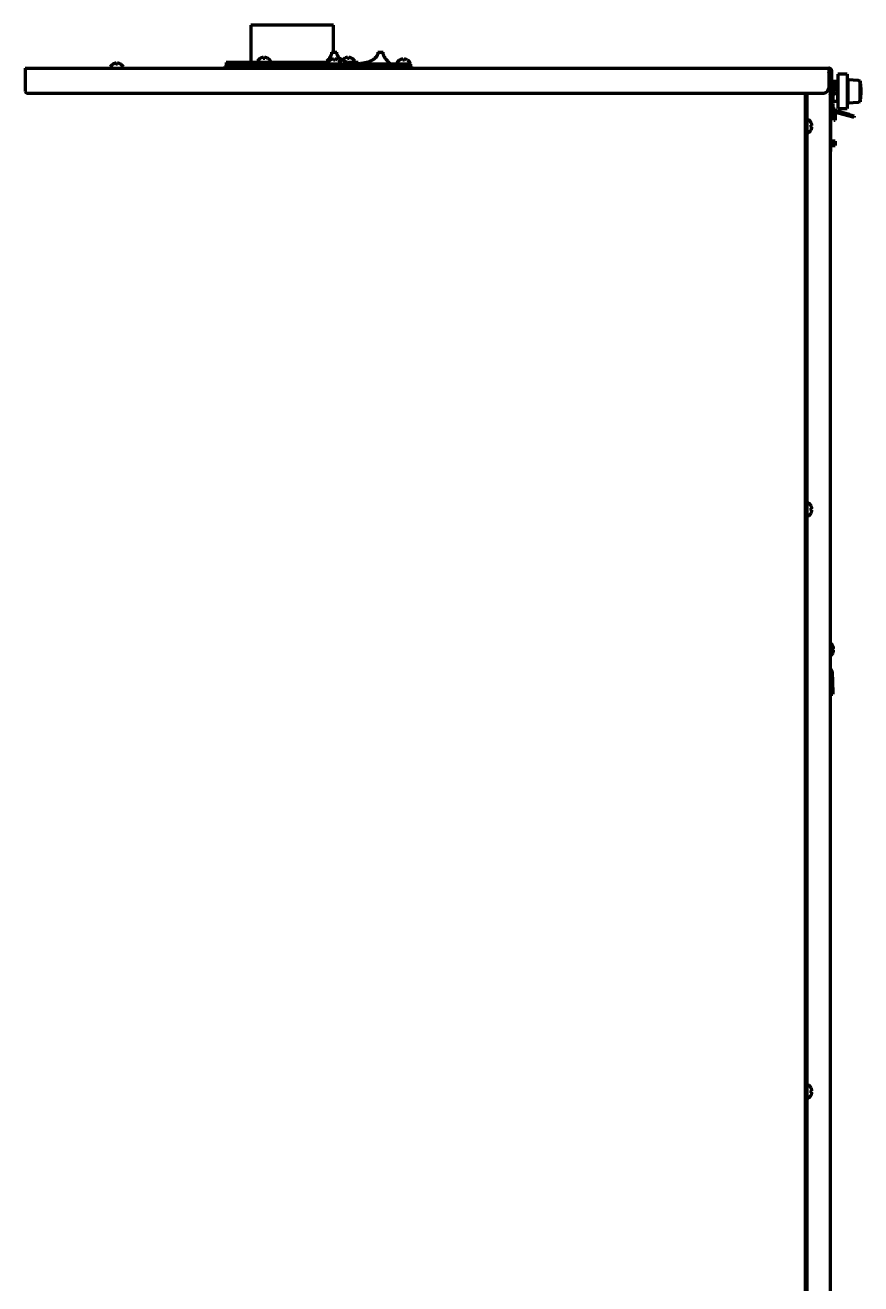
# Model space of a CAD drawing. Header units: inches. Extents: x -2983 to 7024, y 422 to 5529.
# Drawn here: x 1492 to 1998, y 3204 to 3966 of the extents above; entities that cross this region are included whole.
import ezdxf

# ---------------------------------------------------------------- set-up
doc = ezdxf.new("R2010")
doc.units = ezdxf.units.IN

msp = doc.modelspace()

# ---------------------------------------------------------------- linework, layer by layer
at = {"linetype": 'Continuous', "lineweight": 70}
for p, q in [((1653.9, 3966.49), (1628.9, 3966.49)), ((1628.9, 3966.49), (1628.9, 3943.89)), ((1678.9, 3966.49), (1653.9, 3966.49)), ((1678.9, 3950.09), (1678.9, 3966.49)), ((1545.4, 3942.84), (1545.4, 3942.87)), ((1550, 3942.87), (1550, 3942.84)), ((1674.25, 3943.89), (1613.9, 3943.89)), ((1613.9, 3943.89), (1613.9, 3942.39)), ((1632.9, 3944.49), (1632.9, 3944.29)), ((1634.6, 3946.34), (1634.6, 3946.37)), ((1639.2, 3946.37), (1639.2, 3946.34)), ((1640.9, 3944.29), (1640.9, 3944.49)), ((1725.9, 3942.89), (1660.9, 3942.89)), ((1660.9, 3942.89), (1660.9, 3941.39)), ((1673.4, 3943.24), (1673.4, 3942.89)), ((1675.4, 3943.49), (1675.4, 3943.29)), ((1677.1, 3945.34), (1677.1, 3945.37)), ((1677.79, 3950.09), (1680.9, 3950.09)), ((1681.7, 3945.37), (1681.7, 3945.34)), ((1683.4, 3943.29), (1683.4, 3943.49)), ((1685.6, 3946.34), (1685.6, 3946.37)), ((1693.9, 3943.89), (1688.37, 3943.89)), ((1690.2, 3946.37), (1690.2, 3946.34)), ((1691.9, 3944.29), (1691.9, 3944.49)), ((1693.9, 3943.13), (1693.9, 3943.89)), ((1705.9, 3950.09), (1709.01, 3950.09)), ((1713.4, 3942.89), (1713.4, 3943.24)), ((1717.4, 3943.49), (1717.4, 3943.29)), ((1719.1, 3945.34), (1719.1, 3945.37)), ((1723.7, 3945.37), (1723.7, 3945.34)), ((1725.4, 3943.29), (1725.4, 3943.49)), ((1725.9, 3941.39), (1725.9, 3942.89)), ((1492.17, 3939.29), (1492.21, 3939.29)), ((1492.2, 3940.39), (1979, 3940.39)), ((1492.2, 3940.39), (1492.2, 3938.29)), ((1492.2, 3938.29), (1492.2, 3926.39)), ((1543.7, 3940.99), (1543.7, 3940.79)), ((1551.7, 3940.79), (1551.7, 3940.99)), ((1612.9, 3941.39), (1660.9, 3941.39)), ((1612.9, 3941.39), (1612.9, 3940.39)), ((1660.9, 3942.39), (1613.9, 3942.39)), ((1628.9, 3942.39), (1628.9, 3941.39)), ((1635.3, 3941.58), (1634.97, 3941.39)), ((1635.15, 3942.39), (1635.3, 3942.3)), ((1635.3, 3942.3), (1635.3, 3941.58)), ((1635.3, 3942.3), (1638.5, 3942.3)), ((1638.5, 3941.58), (1635.3, 3941.58)), ((1638.5, 3942.3), (1638.65, 3942.39)), ((1638.5, 3941.58), (1638.5, 3942.3)), ((1638.83, 3941.39), (1638.5, 3941.58)), ((1721.98, 3941.39), (1660.4, 3941.39)), ((1660.4, 3941.39), (1660.4, 3940.39)), ((1726.4, 3941.39), (1721.98, 3941.39)), ((1726.4, 3940.39), (1726.4, 3941.39)), ((1979, 3940.39), (1979, 3938.29)), ((1979, 3938.29), (1979, 3928.39)), ((1979.8, 3936.69), (1979.8, 2612.49)), ((1980, 3918.39), (1980, 3938.39)), ((1981, 3938.39), (1980, 3938.39)), ((1981, 3918.39), (1981, 3938.39)), ((1984.5, 3936.72), (1984.5, 3916.06)), ((1990.1, 3936.72), (1984.5, 3936.72)), ((1990.1, 3936.72), (1990.1, 3926.39)), ((1990.69, 3933.4), (1990.1, 3936.72)), ((1981.5, 3932.39), (1981.4, 3932.29)), ((1981.6, 3932.29), (1981.4, 3932.29)), ((1981.45, 3930.59), (1981.48, 3930.59)), ((1984.3, 3932.39), (1981.5, 3932.39)), ((1981.5, 3932.39), (1981.5, 3932.29)), ((1983.45, 3930.59), (1983.48, 3930.59)), ((1984.3, 3932.39), (1984.3, 3920.39)), ((1984.5, 3932.19), (1984.3, 3932.39)), ((1990.69, 3933.4), (1990.69, 3926.39)), ((1996.97, 3932.96), (1990.69, 3933.4)), ((1996.97, 3932.96), (1996.97, 3932.89)), ((1996.97, 3932.89), (1997.98, 3932.81)), ((1997.48, 3932.85), (1996.97, 3932.89)), ((1997.98, 3919.97), (1997.98, 3932.81)), ((1493.2, 3925.39), (1976, 3925.39)), ((1965, 2273.89), (1965, 3925.39)), ((1965.8, 3925.39), (1965.8, 2614.49)), ((1980, 3924.47), (1980, 3889.89)), ((1980, 3921.89), (1980, 3921.89)), ((1981, 3920.89), (1981.5, 3920.39)), ((1981.4, 3924.29), (1981.6, 3924.29)), ((1981.48, 3925.99), (1981.45, 3925.99)), ((1981.5, 3924.29), (1981.5, 3920.39)), ((1981.5, 3920.39), (1984.3, 3920.39)), ((1983.48, 3925.99), (1983.45, 3925.99)), ((1984.3, 3920.39), (1984.5, 3920.59)), ((1990.1, 3926.39), (1990.1, 3916.06)), ((1990.69, 3926.39), (1990.69, 3919.38)), ((1990.69, 3919.38), (1996.97, 3919.82)), ((1997.98, 3919.97), (1996.97, 3919.9)), ((1996.97, 3919.9), (1996.97, 3919.82)), ((1980, 3918.99), (1980, 3918.99)), ((1980, 3915.39), (1980, 3918.39)), ((1980, 3916.29), (1980, 3916.29)), ((1980, 3915.89), (1980, 3915.89)), ((1981, 3915.39), (1980, 3915.39)), ((1981.5, 3918.99), (1981, 3918.99)), ((1981, 3918.39), (1981, 3915.39)), ((1981, 3916.29), (1981.5, 3916.29)), ((1981.2, 3915.89), (1981, 3915.89)), ((1981.2, 3915.89), (1981.2, 3915.29)), ((1981.2, 3914.06), (1981.2, 3908.89)), ((1991.33, 3911.32), (1981.48, 3913.96)), ((1981.5, 3918.99), (1981.5, 3916.29)), ((1991.59, 3912.29), (1981.74, 3914.93)), ((1982.2, 3914.89), (1981.87, 3914.89)), ((1982.2, 3915.86), (1982.2, 3914.8)), ((1982.2, 3915.86), (1983, 3915.86)), ((1982.2, 3913.77), (1982.2, 3910.66)), ((1983, 3915.86), (1983, 3914.59)), ((1983, 3913.55), (1983, 3910.66)), ((1984.5, 3916.06), (1990.1, 3916.06)), ((1990.1, 3916.06), (1990.69, 3919.38)), ((1991.59, 3912.29), (1994.49, 3911.51)), ((1966.4, 3909.29), (1966.2, 3909.29)), ((1968.25, 3907.59), (1968.28, 3907.59)), ((1980, 3908.89), (1981.2, 3908.89)), ((1981.2, 3909.89), (1982.2, 3909.89)), ((1982.2, 3910.66), (1983, 3910.66)), ((1982.2, 3910.66), (1982.2, 3908.93)), ((1982.2, 3908.93), (1983, 3908.93)), ((1983, 3910.66), (1983, 3908.93)), ((1994.23, 3910.54), (1991.33, 3911.32)), ((1994.49, 3911.51), (1994.23, 3910.54)), ((1966.2, 3901.29), (1966.4, 3901.29)), ((1968.28, 3902.99), (1968.25, 3902.99)), ((1980, 3889.89), (1979.8, 3889.89)), ((1981.5, 3896.24), (1980, 3896.24)), ((1980, 3893.54), (1981.5, 3893.54)), ((1981.5, 3896.24), (1981.5, 3893.54)), ((1983, 3896.24), (1981.5, 3896.24)), ((1981.5, 3893.54), (1983, 3893.54)), ((1983, 3896.24), (1983, 3893.54)), ((1966.4, 3677.09), (1966.2, 3677.09)), ((1966.2, 3669.09), (1966.4, 3669.09)), ((1968.25, 3675.39), (1968.28, 3675.39)), ((1968.28, 3670.79), (1968.25, 3670.79)), ((1981.45, 3590.59), (1981.48, 3590.59)), ((1981.48, 3585.99), (1981.45, 3585.99)), ((1980.14, 3574.56), (1980.57, 3562.19)), ((1981.14, 3574.6), (1981.57, 3562.22)), ((1980.6, 3561.19), (1980.57, 3562.19)), ((1981.57, 3562.22), (1981.6, 3561.22)), ((1980.6, 3561.19), (1981.6, 3561.22)), ((1966.4, 3324.39), (1966.2, 3324.39)), ((1968.25, 3322.69), (1968.28, 3322.69)), ((1968.28, 3318.09), (1968.25, 3318.09)), ((1966.2, 3316.39), (1966.4, 3316.39))]:
    msp.add_line(p, q, dxfattribs=at)
for centre, radius, start, end in [((1547.9, 3938.77), 4.8, 121.58373, 149.69882), ((1547.7, 3939.09), 3.78, 90.00345, 97.60407), ((1547.7, 3939.09), 3.78, 82.39595, 89.99653), ((1547.5, 3938.77), 4.8, 30.30118, 58.41865), ((1633.3, 3944.49), 0.4, 149.69882, 180), ((1633.3, 3944.29), 0.4, 180, 270), ((1637.1, 3942.27), 4.8, 121.58373, 149.69882), ((1636.9, 3942.59), 3.78, 90.00345, 97.60407), ((1636.9, 3942.59), 3.78, 82.39595, 89.99653), ((1636.7, 3942.27), 4.8, 30.30118, 58.41865), ((1640.5, 3944.29), 0.4, 270, 0), ((1640.5, 3944.49), 0.4, 0, 30.30118), ((1675.8, 3943.49), 0.4, 149.69882, 180), ((1675.8, 3943.29), 0.4, 180, 270), ((1679.6, 3941.27), 4.8, 121.58373, 149.69882), ((1679.4, 3941.59), 3.78, 90.00345, 97.60407), ((1679.4, 3941.59), 3.78, 82.39595, 89.99653), ((1679.2, 3941.27), 4.8, 30.30118, 58.41865), ((1683, 3943.29), 0.4, 270, 0), ((1683, 3943.49), 0.4, 0, 30.30118), ((1688.1, 3942.27), 4.8, 121.58373, 141.3315), ((1687.9, 3942.59), 3.78, 90.00345, 97.60407), ((1687.9, 3942.59), 3.78, 82.39595, 89.99653), ((1687.7, 3942.27), 4.8, 30.30118, 58.41865), ((1691.5, 3944.29), 0.4, 270, 0), ((1691.5, 3944.49), 0.4, 0, 30.30118), ((1717.8, 3943.49), 0.4, 149.69882, 180), ((1717.8, 3943.29), 0.4, 180, 270), ((1721.6, 3941.27), 4.8, 121.58373, 149.69882), ((1721.4, 3941.59), 3.78, 90.00345, 97.60407), ((1721.4, 3941.59), 3.78, 82.39595, 89.99653), ((1721.2, 3941.27), 4.8, 30.30118, 58.41865), ((1725, 3943.29), 0.4, 270, 0), ((1725, 3943.49), 0.4, 0, 30.30118), ((1544.1, 3940.99), 0.4, 149.69882, 180), ((1544.1, 3940.79), 0.4, 180, 270), ((1551.3, 3940.79), 0.4, 270, 0), ((1551.3, 3940.99), 0.4, 0, 30.30118), ((1977.6, 3931.99), 2.4, 0, 23.5575), ((1977.38, 3928.09), 4.8, 56.91762, 59.69882), ((1981.4, 3931.89), 0.4, 90, 180), ((1977.38, 3928.09), 4.8, 31.58373, 41.04665), ((1977.7, 3928.29), 3.78, 0.00345, 7.60407), ((1977.7, 3928.29), 3.78, 352.39595, 359.99653), ((1981.6, 3931.89), 0.4, 59.69882, 90), ((1979.38, 3928.09), 4.8, 31.58373, 59.69882), ((1979.7, 3928.29), 3.78, 0.00345, 7.60407), ((1979.7, 3928.29), 3.78, 352.39595, 359.99653), ((1977.38, 3928.49), 4.8, 300.30118, 303.08262), ((1977.38, 3928.49), 4.8, 318.95317, 328.41865), ((1981.4, 3924.69), 0.4, 180, 270), ((1981.6, 3924.69), 0.4, 270, 300.30118), ((1979.38, 3928.49), 4.8, 300.30118, 328.41865), ((1982, 3915.89), 2, 194.45742, 255), ((1982, 3915.89), 1, 180, 255), ((1966.2, 3908.89), 0.4, 90, 180), ((1966.4, 3908.89), 0.4, 59.69882, 90), ((1964.18, 3905.09), 4.8, 31.58373, 59.69882), ((1964.5, 3905.29), 3.78, 0.00345, 7.60407), ((1964.5, 3905.29), 3.78, 352.39595, 359.99653), ((1966.2, 3901.69), 0.4, 180, 270), ((1966.4, 3901.69), 0.4, 270, 300.30118), ((1964.18, 3905.49), 4.8, 300.30118, 328.41865), ((1966.2, 3676.69), 0.4, 90, 180), ((1966.4, 3676.69), 0.4, 59.69882, 90), ((1964.18, 3672.89), 4.8, 31.58373, 59.69882), ((1966.2, 3669.49), 0.4, 180, 270), ((1966.4, 3669.49), 0.4, 270, 300.30118), ((1964.18, 3673.29), 4.8, 300.30118, 328.41865), ((1964.5, 3673.09), 3.78, 0.00345, 7.60407), ((1964.5, 3673.09), 3.78, 352.39595, 359.99653), ((1977.38, 3588.09), 4.8, 31.58373, 59.69882), ((1977.38, 3588.49), 4.8, 300.30118, 328.41865), ((1977.7, 3588.29), 3.78, 0.00345, 7.60407), ((1977.7, 3588.29), 3.78, 352.39595, 359.99653), ((1979.14, 3574.53), 2, 2, 70.64731), ((1979.14, 3574.53), 1, 2, 48.49044), ((1966.2, 3323.99), 0.4, 90, 180), ((1966.4, 3323.99), 0.4, 59.69882, 90), ((1964.18, 3320.19), 4.8, 31.58373, 59.69882), ((1964.18, 3320.59), 4.8, 300.30118, 328.41865), ((1964.5, 3320.39), 3.78, 0.00345, 7.60407), ((1964.5, 3320.39), 3.78, 352.39595, 359.99653), ((1966.2, 3316.79), 0.4, 180, 270), ((1966.4, 3316.79), 0.4, 270, 300.30118)]:
    msp.add_arc(centre, radius, start, end, dxfattribs=at)
for centre, major_axis, start_param, end_param in [((1976, 3928.39), (3, 0), 4.712389, 6.283185), ((1493.2, 3926.39), (1, 0), 3.141593, 4.712389)]:
    msp.add_ellipse(centre, major_axis=major_axis, ratio=0.99863, start_param=start_param, end_param=end_param, dxfattribs=at)
for points in [[(1546.7, 3943.39), (1546.65, 3943.37), (1546.54, 3943.34), (1546.38, 3943.29), (1546.22, 3943.24), (1546.06, 3943.18), (1545.91, 3943.11), (1545.75, 3943.04), (1545.59, 3942.95), (1545.46, 3942.88), (1545.4, 3942.84)], [(1547.2, 3943.39), (1547.18, 3943.39), (1547.13, 3943.4), (1547.06, 3943.4), (1546.99, 3943.4), (1546.92, 3943.4), (1546.84, 3943.4), (1546.77, 3943.4), (1546.72, 3943.39), (1546.7, 3943.39)], [(1548.7, 3943.39), (1548.67, 3943.39), (1548.62, 3943.4), (1548.55, 3943.4), (1548.48, 3943.4), (1548.41, 3943.4), (1548.34, 3943.4), (1548.27, 3943.4), (1548.22, 3943.39), (1548.2, 3943.39)], [(1548.2, 3943.39), (1548.2, 3943.37), (1548.2, 3943.34), (1548.2, 3943.29), (1548.2, 3943.24), (1548.2, 3943.18), (1548.2, 3943.11), (1548.2, 3943.04), (1548.2, 3942.95), (1548.2, 3942.88), (1548.2, 3942.84)], [(1635.9, 3946.89), (1635.85, 3946.87), (1635.74, 3946.84), (1635.58, 3946.79), (1635.42, 3946.74), (1635.26, 3946.68), (1635.11, 3946.61), (1634.95, 3946.54), (1634.79, 3946.45), (1634.66, 3946.38), (1634.6, 3946.34)], [(1636.4, 3946.89), (1636.38, 3946.89), (1636.33, 3946.9), (1636.26, 3946.9), (1636.19, 3946.9), (1636.12, 3946.9), (1636.04, 3946.9), (1635.97, 3946.9), (1635.92, 3946.89), (1635.9, 3946.89)], [(1637.9, 3946.89), (1637.87, 3946.89), (1637.82, 3946.9), (1637.75, 3946.9), (1637.68, 3946.9), (1637.61, 3946.9), (1637.54, 3946.9), (1637.47, 3946.9), (1637.42, 3946.89), (1637.4, 3946.89)], [(1637.4, 3946.89), (1637.4, 3946.87), (1637.4, 3946.84), (1637.4, 3946.79), (1637.4, 3946.74), (1637.4, 3946.68), (1637.4, 3946.61), (1637.4, 3946.54), (1637.4, 3946.45), (1637.4, 3946.38), (1637.4, 3946.34)], [(1678.4, 3945.89), (1678.35, 3945.87), (1678.24, 3945.84), (1678.08, 3945.79), (1677.92, 3945.74), (1677.76, 3945.68), (1677.61, 3945.61), (1677.45, 3945.54), (1677.29, 3945.45), (1677.16, 3945.38), (1677.1, 3945.34)], [(1678.9, 3945.89), (1678.88, 3945.89), (1678.83, 3945.9), (1678.76, 3945.9), (1678.69, 3945.9), (1678.62, 3945.9), (1678.54, 3945.9), (1678.47, 3945.9), (1678.42, 3945.89), (1678.4, 3945.89)], [(1680.4, 3945.89), (1680.37, 3945.89), (1680.32, 3945.9), (1680.25, 3945.9), (1680.18, 3945.9), (1680.11, 3945.9), (1680.04, 3945.9), (1679.97, 3945.9), (1679.92, 3945.89), (1679.9, 3945.89)], [(1679.9, 3945.89), (1679.9, 3945.87), (1679.9, 3945.84), (1679.9, 3945.79), (1679.9, 3945.74), (1679.9, 3945.68), (1679.9, 3945.61), (1679.9, 3945.54), (1679.9, 3945.45), (1679.9, 3945.38), (1679.9, 3945.34)], [(1686.9, 3946.89), (1686.85, 3946.87), (1686.74, 3946.84), (1686.58, 3946.79), (1686.42, 3946.74), (1686.26, 3946.68), (1686.11, 3946.61), (1685.95, 3946.54), (1685.79, 3946.45), (1685.66, 3946.38), (1685.6, 3946.34)], [(1687.4, 3946.89), (1687.38, 3946.89), (1687.33, 3946.9), (1687.26, 3946.9), (1687.19, 3946.9), (1687.12, 3946.9), (1687.04, 3946.9), (1686.97, 3946.9), (1686.92, 3946.89), (1686.9, 3946.89)], [(1688.9, 3946.89), (1688.87, 3946.89), (1688.82, 3946.9), (1688.75, 3946.9), (1688.68, 3946.9), (1688.61, 3946.9), (1688.54, 3946.9), (1688.47, 3946.9), (1688.42, 3946.89), (1688.4, 3946.89)], [(1688.4, 3946.89), (1688.4, 3946.87), (1688.4, 3946.84), (1688.4, 3946.79), (1688.4, 3946.74), (1688.4, 3946.68), (1688.4, 3946.61), (1688.4, 3946.54), (1688.4, 3946.45), (1688.4, 3946.38), (1688.4, 3946.34)], [(1720.4, 3945.89), (1720.35, 3945.87), (1720.24, 3945.84), (1720.08, 3945.79), (1719.92, 3945.74), (1719.76, 3945.68), (1719.61, 3945.61), (1719.45, 3945.54), (1719.29, 3945.45), (1719.16, 3945.38), (1719.1, 3945.34)], [(1720.9, 3945.89), (1720.88, 3945.89), (1720.83, 3945.9), (1720.76, 3945.9), (1720.69, 3945.9), (1720.62, 3945.9), (1720.54, 3945.9), (1720.47, 3945.9), (1720.42, 3945.89), (1720.4, 3945.89)], [(1722.4, 3945.89), (1722.37, 3945.89), (1722.32, 3945.9), (1722.25, 3945.9), (1722.18, 3945.9), (1722.11, 3945.9), (1722.04, 3945.9), (1721.97, 3945.9), (1721.92, 3945.89), (1721.9, 3945.89)], [(1721.9, 3945.89), (1721.9, 3945.87), (1721.9, 3945.84), (1721.9, 3945.79), (1721.9, 3945.74), (1721.9, 3945.68), (1721.9, 3945.61), (1721.9, 3945.54), (1721.9, 3945.45), (1721.9, 3945.38), (1721.9, 3945.34)], [(1981, 3938.39), (1981, 3938.46), (1980.99, 3938.6), (1980.96, 3938.81), (1980.91, 3939.01), (1980.83, 3939.21), (1980.74, 3939.39), (1980.62, 3939.57), (1980.49, 3939.73), (1980.34, 3939.88), (1980.18, 3940.01), (1980, 3940.13), (1979.82, 3940.22), (1979.62, 3940.3), (1979.42, 3940.35), (1979.21, 3940.38), (1979.07, 3940.39), (1979, 3940.39)], [(1980, 3938.39), (1980, 3938.43), (1980, 3938.5), (1979.98, 3938.6), (1979.95, 3938.7), (1979.92, 3938.8), (1979.87, 3938.89), (1979.81, 3938.98), (1979.75, 3939.06), (1979.67, 3939.14), (1979.59, 3939.2), (1979.5, 3939.26), (1979.41, 3939.31), (1979.31, 3939.34), (1979.21, 3939.37), (1979.11, 3939.39), (1979.04, 3939.39), (1979, 3939.39)], [(1982, 3929.29), (1981.98, 3929.35), (1981.95, 3929.46), (1981.9, 3929.62), (1981.85, 3929.78), (1981.78, 3929.93), (1981.72, 3930.08), (1981.64, 3930.24), (1981.56, 3930.41), (1981.48, 3930.53), (1981.45, 3930.59)], [(1982, 3927.79), (1981.98, 3927.79), (1981.95, 3927.79), (1981.9, 3927.79), (1981.85, 3927.79), (1981.78, 3927.79), (1981.72, 3927.79), (1981.64, 3927.79), (1981.56, 3927.79), (1981.48, 3927.79), (1981.45, 3927.79)], [(1982, 3928.79), (1982, 3928.82), (1982, 3928.86), (1982.01, 3928.94), (1982.01, 3929.01), (1982.01, 3929.08), (1982.01, 3929.15), (1982, 3929.22), (1982, 3929.27), (1982, 3929.29)], [(1982, 3927.29), (1982, 3927.32), (1982.01, 3927.37), (1982.01, 3927.44), (1982.01, 3927.52), (1982.01, 3927.59), (1982.01, 3927.66), (1982, 3927.72), (1982, 3927.77), (1982, 3927.79)], [(1984, 3929.29), (1983.98, 3929.35), (1983.95, 3929.45), (1983.9, 3929.62), (1983.85, 3929.77), (1983.78, 3929.93), (1983.72, 3930.08), (1983.64, 3930.24), (1983.56, 3930.4), (1983.48, 3930.53), (1983.45, 3930.59)], [(1984, 3927.79), (1983.98, 3927.79), (1983.95, 3927.79), (1983.9, 3927.79), (1983.85, 3927.79), (1983.78, 3927.79), (1983.72, 3927.79), (1983.64, 3927.79), (1983.56, 3927.79), (1983.48, 3927.79), (1983.45, 3927.79)], [(1984, 3928.79), (1984, 3928.82), (1984, 3928.86), (1984.01, 3928.93), (1984.01, 3929.01), (1984.01, 3929.08), (1984.01, 3929.15), (1984, 3929.22), (1984, 3929.27), (1984, 3929.29)], [(1984, 3927.29), (1984, 3927.32), (1984.01, 3927.37), (1984.01, 3927.44), (1984.01, 3927.51), (1984.01, 3927.58), (1984.01, 3927.65), (1984, 3927.72), (1984, 3927.77), (1984, 3927.79)], [(1997.98, 3932.81), (1998.02, 3932.55), (1998.08, 3932.04), (1998.16, 3931.33), (1998.23, 3930.68), (1998.28, 3930.08), (1998.33, 3929.52), (1998.37, 3929.02), (1998.39, 3928.55), (1998.42, 3928.14), (1998.43, 3927.76), (1998.45, 3927.43), (1998.46, 3927.14), (1998.46, 3926.88), (1998.47, 3926.64), (1998.47, 3926.39), (1998.47, 3926.14), (1998.46, 3925.9), (1998.46, 3925.65), (1998.45, 3925.35), (1998.43, 3925.02), (1998.42, 3924.65), (1998.39, 3924.23), (1998.37, 3923.77), (1998.33, 3923.26), (1998.28, 3922.71), (1998.23, 3922.11), (1998.16, 3921.46), (1998.08, 3920.75), (1998.02, 3920.24), (1997.98, 3919.97)], [(1968.8, 3906.29), (1968.78, 3906.35), (1968.75, 3906.45), (1968.7, 3906.62), (1968.65, 3906.77), (1968.58, 3906.93), (1968.52, 3907.08), (1968.44, 3907.24), (1968.36, 3907.4), (1968.28, 3907.53), (1968.25, 3907.59)], [(1968.8, 3904.79), (1968.78, 3904.79), (1968.75, 3904.79), (1968.7, 3904.79), (1968.65, 3904.79), (1968.58, 3904.79), (1968.52, 3904.79), (1968.44, 3904.79), (1968.36, 3904.79), (1968.28, 3904.79), (1968.25, 3904.79)], [(1968.8, 3905.79), (1968.8, 3905.82), (1968.8, 3905.86), (1968.81, 3905.93), (1968.81, 3906.01), (1968.81, 3906.08), (1968.81, 3906.15), (1968.8, 3906.22), (1968.8, 3906.27), (1968.8, 3906.29)], [(1968.8, 3904.29), (1968.8, 3904.32), (1968.81, 3904.37), (1968.81, 3904.44), (1968.81, 3904.51), (1968.81, 3904.58), (1968.81, 3904.65), (1968.8, 3904.72), (1968.8, 3904.77), (1968.8, 3904.79)], [(1968.8, 3674.09), (1968.78, 3674.15), (1968.75, 3674.25), (1968.7, 3674.42), (1968.65, 3674.57), (1968.58, 3674.73), (1968.52, 3674.88), (1968.44, 3675.04), (1968.36, 3675.2), (1968.28, 3675.33), (1968.25, 3675.39)], [(1968.8, 3672.59), (1968.78, 3672.59), (1968.75, 3672.59), (1968.7, 3672.59), (1968.65, 3672.59), (1968.58, 3672.59), (1968.52, 3672.59), (1968.44, 3672.59), (1968.36, 3672.59), (1968.28, 3672.59), (1968.25, 3672.59)], [(1968.8, 3673.59), (1968.8, 3673.62), (1968.8, 3673.66), (1968.81, 3673.73), (1968.81, 3673.81), (1968.81, 3673.88), (1968.81, 3673.95), (1968.8, 3674.02), (1968.8, 3674.07), (1968.8, 3674.09)], [(1968.8, 3672.09), (1968.8, 3672.12), (1968.81, 3672.17), (1968.81, 3672.24), (1968.81, 3672.31), (1968.81, 3672.38), (1968.81, 3672.45), (1968.8, 3672.52), (1968.8, 3672.57), (1968.8, 3672.59)], [(1982, 3589.29), (1981.98, 3589.35), (1981.95, 3589.46), (1981.9, 3589.62), (1981.85, 3589.78), (1981.78, 3589.93), (1981.72, 3590.08), (1981.64, 3590.24), (1981.56, 3590.41), (1981.48, 3590.53), (1981.45, 3590.59)], [(1982, 3587.79), (1981.98, 3587.79), (1981.95, 3587.79), (1981.9, 3587.79), (1981.85, 3587.79), (1981.78, 3587.79), (1981.72, 3587.79), (1981.64, 3587.79), (1981.56, 3587.79), (1981.48, 3587.79), (1981.45, 3587.79)], [(1982, 3588.79), (1982, 3588.82), (1982, 3588.86), (1982.01, 3588.94), (1982.01, 3589.01), (1982.01, 3589.08), (1982.01, 3589.15), (1982, 3589.22), (1982, 3589.27), (1982, 3589.29)], [(1982, 3587.29), (1982, 3587.32), (1982.01, 3587.37), (1982.01, 3587.44), (1982.01, 3587.52), (1982.01, 3587.59), (1982.01, 3587.66), (1982, 3587.72), (1982, 3587.77), (1982, 3587.79)], [(1968.8, 3321.39), (1968.78, 3321.45), (1968.75, 3321.55), (1968.7, 3321.72), (1968.65, 3321.87), (1968.58, 3322.03), (1968.52, 3322.18), (1968.44, 3322.34), (1968.36, 3322.5), (1968.28, 3322.63), (1968.25, 3322.69)], [(1968.8, 3319.89), (1968.78, 3319.89), (1968.75, 3319.89), (1968.7, 3319.89), (1968.65, 3319.89), (1968.58, 3319.89), (1968.52, 3319.89), (1968.44, 3319.89), (1968.36, 3319.89), (1968.28, 3319.89), (1968.25, 3319.89)], [(1968.8, 3320.89), (1968.8, 3320.92), (1968.8, 3320.96), (1968.81, 3321.03), (1968.81, 3321.11), (1968.81, 3321.18), (1968.81, 3321.25), (1968.8, 3321.32), (1968.8, 3321.37), (1968.8, 3321.39)], [(1968.8, 3319.39), (1968.8, 3319.42), (1968.81, 3319.47), (1968.81, 3319.54), (1968.81, 3319.61), (1968.81, 3319.68), (1968.81, 3319.75), (1968.8, 3319.82), (1968.8, 3319.87), (1968.8, 3319.89)]]:
    msp.add_open_spline(points, degree=3, dxfattribs=at)
for points, knots in [([(1547.2, 3942.84), (1547.2, 3942.96), (1547.2, 3943.07), (1547.2, 3943.21), (1547.2, 3943.25), (1547.2, 3943.32), (1547.2, 3943.36), (1547.2, 3943.39)], [0, 0, 0, 0, 0.5, 0.5, 0.75, 0.75, 1, 1, 1, 1]), ([(1550, 3942.84), (1549.8, 3942.96), (1549.59, 3943.07), (1549.26, 3943.21), (1549.15, 3943.25), (1548.93, 3943.32), (1548.82, 3943.36), (1548.7, 3943.39)], [0, 0, 0, 0, 0.5, 0.5, 0.75, 0.75, 1, 1, 1, 1]), ([(1636.4, 3946.34), (1636.4, 3946.46), (1636.4, 3946.57), (1636.4, 3946.71), (1636.4, 3946.75), (1636.4, 3946.82), (1636.4, 3946.86), (1636.4, 3946.89)], [0, 0, 0, 0, 0.5, 0.5, 0.75, 0.75, 1, 1, 1, 1]), ([(1639.2, 3946.34), (1639, 3946.46), (1638.79, 3946.57), (1638.46, 3946.71), (1638.35, 3946.75), (1638.13, 3946.82), (1638.02, 3946.86), (1637.9, 3946.89)], [0, 0, 0, 0, 0.5, 0.5, 0.75, 0.75, 1, 1, 1, 1]), ([(1677.79, 3950.09), (1677.79, 3949.92), (1677.78, 3949.75), (1677.74, 3949.41), (1677.71, 3949.24), (1677.67, 3949.04), (1677.66, 3949), (1677.64, 3948.92), (1677.61, 3948.8), (1677.58, 3948.68), (1677.51, 3948.45), (1677.46, 3948.3), (1677.35, 3948.02), (1677.29, 3947.88), (1677.16, 3947.61), (1677.1, 3947.48), (1676.96, 3947.23), (1676.89, 3947.11), (1676.76, 3946.87), (1676.68, 3946.76), (1676.54, 3946.54), (1676.47, 3946.43), (1676.36, 3946.28), (1676.31, 3946.2), (1676.25, 3946.13), (1676.22, 3946.08), (1676.2, 3946.06), (1676.04, 3945.84), (1675.9, 3945.66), (1675.62, 3945.32), (1675.48, 3945.17), (1675.22, 3944.87), (1675.09, 3944.74), (1674.91, 3944.54), (1674.85, 3944.48), (1674.76, 3944.39), (1674.73, 3944.36), (1674.67, 3944.31), (1674.65, 3944.28), (1674.51, 3944.14), (1674.4, 3944.04), (1674.21, 3943.85), (1674.12, 3943.76), (1673.95, 3943.61), (1673.88, 3943.54), (1673.74, 3943.41), (1673.68, 3943.36), (1673.62, 3943.3), (1673.61, 3943.28), (1673.58, 3943.26), (1673.55, 3943.23), (1673.52, 3943.2), (1673.47, 3943.16), (1673.42, 3943.11), (1673.4, 3943.09), (1673.4, 3943.09), (1673.4, 3943.09)], [0, 0, 0, 0, 0.031247, 0.031247, 0.062494, 0.062494, 0.070306, 0.070306, 0.078118, 0.093741, 0.093741, 0.124988, 0.124988, 0.156235, 0.156235, 0.187482, 0.187482, 0.218729, 0.218729, 0.249977, 0.249977, 0.281224, 0.281224, 0.296847, 0.304659, 0.304659, 0.312471, 0.312471, 0.374965, 0.374965, 0.437459, 0.437459, 0.499953, 0.499953, 0.5312, 0.5312, 0.546824, 0.546824, 0.562447, 0.562447, 0.624941, 0.624941, 0.687436, 0.687436, 0.74993, 0.74993, 0.812424, 0.812424, 0.828047, 0.828047, 0.843671, 0.874918, 0.874918, 0.937412, 0.999906, 1, 1, 1, 1]), ([(1678.9, 3945.34), (1678.9, 3945.46), (1678.9, 3945.57), (1678.9, 3945.71), (1678.9, 3945.75), (1678.9, 3945.82), (1678.9, 3945.86), (1678.9, 3945.89)], [0, 0, 0, 0, 0.5, 0.5, 0.75, 0.75, 1, 1, 1, 1]), ([(1681.7, 3945.34), (1681.5, 3945.46), (1681.29, 3945.57), (1680.96, 3945.71), (1680.85, 3945.75), (1680.63, 3945.82), (1680.52, 3945.86), (1680.4, 3945.89)], [0, 0, 0, 0, 0.5, 0.5, 0.75, 0.75, 1, 1, 1, 1]), ([(1705.9, 3950.09), (1705.9, 3949.92), (1705.89, 3949.75), (1705.84, 3949.41), (1705.81, 3949.24), (1705.75, 3949.04), (1705.74, 3949), (1705.72, 3948.92), (1705.68, 3948.8), (1705.64, 3948.68), (1705.55, 3948.45), (1705.48, 3948.3), (1705.33, 3948.02), (1705.25, 3947.88), (1705.08, 3947.61), (1704.98, 3947.48), (1704.79, 3947.23), (1704.7, 3947.11), (1704.49, 3946.87), (1704.38, 3946.76), (1704.16, 3946.54), (1704.05, 3946.44), (1703.88, 3946.28), (1703.79, 3946.21), (1703.7, 3946.13), (1703.64, 3946.08), (1703.61, 3946.06), (1703.33, 3945.84), (1703.08, 3945.66), (1702.56, 3945.32), (1702.29, 3945.17), (1701.74, 3944.87), (1701.46, 3944.74), (1701.02, 3944.55), (1700.87, 3944.48), (1700.65, 3944.39), (1700.58, 3944.37), (1700.43, 3944.31), (1700.35, 3944.28), (1699.97, 3944.14), (1699.66, 3944.04), (1699.04, 3943.85), (1698.72, 3943.76), (1698.08, 3943.61), (1697.76, 3943.54), (1697.11, 3943.41), (1696.77, 3943.36), (1696.36, 3943.3), (1696.27, 3943.28), (1696.1, 3943.26), (1695.85, 3943.23), (1695.6, 3943.2), (1695.09, 3943.16), (1694.75, 3943.13), (1694.24, 3943.11), (1694.07, 3943.1), (1693.73, 3943.09), (1693.56, 3943.09), (1693.04, 3943.09), (1692.7, 3943.1), (1692.03, 3943.13), (1691.35, 3943.18), (1690.69, 3943.26), (1690.03, 3943.36), (1689.7, 3943.41), (1689.21, 3943.51), (1689.04, 3943.54), (1688.8, 3943.59), (1688.72, 3943.61), (1688.56, 3943.65), (1688.47, 3943.67), (1688.07, 3943.77), (1687.75, 3943.85), (1687.13, 3944.04), (1686.83, 3944.14), (1686.23, 3944.36), (1685.93, 3944.48), (1685.36, 3944.73), (1685.07, 3944.87), (1684.66, 3945.09), (1684.52, 3945.16), (1684.32, 3945.28), (1684.25, 3945.32), (1684.12, 3945.4), (1684.05, 3945.45), (1683.72, 3945.66), (1683.47, 3945.84), (1683.1, 3946.13), (1682.99, 3946.23), (1682.75, 3946.43), (1682.64, 3946.54), (1682.48, 3946.7), (1682.42, 3946.76), (1682.31, 3946.87), (1682.26, 3946.93), (1682.11, 3947.11), (1682.01, 3947.23), (1681.82, 3947.48), (1681.73, 3947.61), (1681.55, 3947.87), (1681.47, 3948.01), (1681.38, 3948.19), (1681.36, 3948.23), (1681.33, 3948.3), (1681.31, 3948.34), (1681.26, 3948.45), (1681.22, 3948.53), (1681.13, 3948.76), (1681.08, 3948.92), (1681.02, 3949.16), (1681, 3949.24), (1680.97, 3949.37), (1680.96, 3949.41), (1680.95, 3949.49), (1680.94, 3949.54), (1680.91, 3949.75), (1680.9, 3949.92), (1680.9, 3950.09)], [0, 0, 0, 0, 0.015625, 0.015625, 0.03125, 0.03125, 0.035156, 0.035156, 0.039063, 0.046875, 0.046875, 0.0625, 0.0625, 0.078125, 0.078125, 0.09375, 0.09375, 0.109375, 0.109375, 0.125, 0.125, 0.140625, 0.140625, 0.148438, 0.152344, 0.152344, 0.15625, 0.15625, 0.1875, 0.1875, 0.21875, 0.21875, 0.25, 0.25, 0.265625, 0.265625, 0.273438, 0.273438, 0.28125, 0.28125, 0.3125, 0.3125, 0.34375, 0.34375, 0.375, 0.375, 0.40625, 0.40625, 0.414063, 0.414063, 0.421875, 0.4375, 0.4375, 0.46875, 0.46875, 0.484375, 0.484375, 0.5, 0.5, 0.53125, 0.53125, 0.5625, 0.59375, 0.59375, 0.625, 0.625, 0.640625, 0.640625, 0.648438, 0.648438, 0.65625, 0.65625, 0.6875, 0.6875, 0.71875, 0.71875, 0.75, 0.75, 0.78125, 0.78125, 0.796875, 0.796875, 0.804688, 0.804688, 0.8125, 0.8125, 0.84375, 0.84375, 0.859375, 0.859375, 0.875, 0.875, 0.882813, 0.882813, 0.890625, 0.890625, 0.90625, 0.90625, 0.921875, 0.921875, 0.9375, 0.9375, 0.941406, 0.941406, 0.945313, 0.945313, 0.953125, 0.953125, 0.96875, 0.96875, 0.976563, 0.976563, 0.980469, 0.980469, 0.984375, 0.984375, 1, 1, 1, 1]), ([(1687.4, 3946.34), (1687.4, 3946.46), (1687.4, 3946.57), (1687.4, 3946.71), (1687.4, 3946.75), (1687.4, 3946.82), (1687.4, 3946.86), (1687.4, 3946.89)], [0, 0, 0, 0, 0.5, 0.5, 0.75, 0.75, 1, 1, 1, 1]), ([(1690.2, 3946.34), (1690, 3946.46), (1689.79, 3946.57), (1689.46, 3946.71), (1689.35, 3946.75), (1689.13, 3946.82), (1689.02, 3946.86), (1688.9, 3946.89)], [0, 0, 0, 0, 0.5, 0.5, 0.75, 0.75, 1, 1, 1, 1]), ([(1713.4, 3943.09), (1713.4, 3943.09), (1713.38, 3943.11), (1713.33, 3943.16), (1713.29, 3943.2), (1713.28, 3943.21), (1713.26, 3943.22), (1713.23, 3943.25), (1713.19, 3943.28), (1713.12, 3943.36), (1713.06, 3943.41), (1712.92, 3943.54), (1712.85, 3943.61), (1712.68, 3943.76), (1712.59, 3943.85), (1712.4, 3944.04), (1712.3, 3944.14), (1712.16, 3944.28), (1712.13, 3944.3), (1712.07, 3944.36), (1711.99, 3944.45), (1711.9, 3944.54), (1711.71, 3944.73), (1711.58, 3944.87), (1711.32, 3945.16), (1711.19, 3945.32), (1710.91, 3945.66), (1710.76, 3945.84), (1710.58, 3946.08), (1710.55, 3946.13), (1710.48, 3946.23), (1710.44, 3946.28), (1710.33, 3946.43), (1710.26, 3946.54), (1710.12, 3946.76), (1710.05, 3946.87), (1709.91, 3947.1), (1709.84, 3947.23), (1709.75, 3947.38), (1709.74, 3947.42), (1709.7, 3947.48), (1709.66, 3947.58), (1709.61, 3947.68), (1709.51, 3947.88), (1709.45, 3948.02), (1709.34, 3948.3), (1709.29, 3948.45), (1709.23, 3948.64), (1709.22, 3948.68), (1709.2, 3948.76), (1709.19, 3948.8), (1709.16, 3948.92), (1709.14, 3949), (1709.09, 3949.24), (1709.06, 3949.41), (1709.04, 3949.62), (1709.03, 3949.66), (1709.03, 3949.75), (1709.02, 3949.79), (1709.02, 3949.92), (1709.01, 3950.01), (1709.01, 3950.09)], [0, 0, 0, 0, 0.062412, 0.124918, 0.124918, 0.140544, 0.140544, 0.156171, 0.187424, 0.187424, 0.24993, 0.24993, 0.312436, 0.312436, 0.374941, 0.374941, 0.437447, 0.437447, 0.453074, 0.453074, 0.4687, 0.499953, 0.499953, 0.562459, 0.562459, 0.624965, 0.624965, 0.687471, 0.687471, 0.703097, 0.703097, 0.718724, 0.718724, 0.749977, 0.749977, 0.781229, 0.781229, 0.812482, 0.812482, 0.820296, 0.820296, 0.828109, 0.843735, 0.843735, 0.874988, 0.874988, 0.906241, 0.906241, 0.914054, 0.914054, 0.921868, 0.921868, 0.937494, 0.937494, 0.968747, 0.968747, 0.97656, 0.97656, 0.984374, 0.984374, 1, 1, 1, 1]), ([(1720.9, 3945.34), (1720.9, 3945.46), (1720.9, 3945.57), (1720.9, 3945.71), (1720.9, 3945.75), (1720.9, 3945.82), (1720.9, 3945.86), (1720.9, 3945.89)], [0, 0, 0, 0, 0.5, 0.5, 0.75, 0.75, 1, 1, 1, 1]), ([(1723.7, 3945.34), (1723.5, 3945.46), (1723.29, 3945.57), (1722.96, 3945.71), (1722.85, 3945.75), (1722.63, 3945.82), (1722.52, 3945.86), (1722.4, 3945.89)], [0, 0, 0, 0, 0.5, 0.5, 0.75, 0.75, 1, 1, 1, 1]), ([(1978.66, 3938.06), (1978.74, 3938.01), (1979.11, 3937.75), (1979.63, 3937.29), (1979.8, 3936.89), (1979.8, 3936.69)], [0, 0, 0, 0, 0.124553, 0.562276, 1, 1, 1, 1]), ([(1979.8, 3936.69), (1979.8, 3937.01), (1979.63, 3937.63), (1979.17, 3938.09), (1978.9, 3938.25)], [0, 0, 0, 0, 0.500994, 1, 1, 1, 1]), ([(1981.45, 3928.79), (1981.57, 3928.79), (1981.68, 3928.79), (1981.82, 3928.79), (1981.86, 3928.79), (1981.93, 3928.79), (1981.97, 3928.79), (1982, 3928.79)], [0, 0, 0, 0, 0.5, 0.5, 0.75, 0.75, 1, 1, 1, 1]), ([(1983.45, 3928.79), (1983.57, 3928.79), (1983.68, 3928.79), (1983.82, 3928.79), (1983.86, 3928.79), (1983.93, 3928.79), (1983.97, 3928.79), (1984, 3928.79)], [0, 0, 0, 0, 0.5, 0.5, 0.75, 0.75, 1, 1, 1, 1]), ([(1981.45, 3925.99), (1981.57, 3926.2), (1981.68, 3926.41), (1981.82, 3926.73), (1981.86, 3926.84), (1981.93, 3927.06), (1981.97, 3927.18), (1982, 3927.29)], [0, 0, 0, 0, 0.5, 0.5, 0.75, 0.75, 1, 1, 1, 1]), ([(1983.45, 3925.99), (1983.57, 3926.19), (1983.68, 3926.4), (1983.82, 3926.73), (1983.86, 3926.84), (1983.93, 3927.06), (1983.97, 3927.18), (1984, 3927.29)], [0, 0, 0, 0, 0.5, 0.5, 0.75, 0.75, 1, 1, 1, 1]), ([(1968.25, 3905.79), (1968.37, 3905.79), (1968.48, 3905.79), (1968.62, 3905.79), (1968.66, 3905.79), (1968.73, 3905.79), (1968.77, 3905.79), (1968.8, 3905.79)], [0, 0, 0, 0, 0.5, 0.5, 0.75, 0.75, 1, 1, 1, 1]), ([(1968.25, 3902.99), (1968.37, 3903.19), (1968.48, 3903.4), (1968.62, 3903.73), (1968.66, 3903.84), (1968.73, 3904.06), (1968.77, 3904.18), (1968.8, 3904.29)], [0, 0, 0, 0, 0.5, 0.5, 0.75, 0.75, 1, 1, 1, 1]), ([(1968.25, 3673.59), (1968.37, 3673.59), (1968.48, 3673.59), (1968.62, 3673.59), (1968.66, 3673.59), (1968.73, 3673.59), (1968.77, 3673.59), (1968.8, 3673.59)], [0, 0, 0, 0, 0.5, 0.5, 0.75, 0.75, 1, 1, 1, 1]), ([(1968.25, 3670.79), (1968.37, 3670.99), (1968.48, 3671.2), (1968.62, 3671.53), (1968.66, 3671.64), (1968.73, 3671.86), (1968.77, 3671.98), (1968.8, 3672.09)], [0, 0, 0, 0, 0.5, 0.5, 0.75, 0.75, 1, 1, 1, 1]), ([(1981.45, 3588.79), (1981.57, 3588.79), (1981.68, 3588.79), (1981.82, 3588.79), (1981.86, 3588.79), (1981.93, 3588.79), (1981.97, 3588.79), (1982, 3588.79)], [0, 0, 0, 0, 0.5, 0.5, 0.75, 0.75, 1, 1, 1, 1]), ([(1981.45, 3585.99), (1981.57, 3586.2), (1981.68, 3586.41), (1981.82, 3586.73), (1981.86, 3586.84), (1981.93, 3587.06), (1981.97, 3587.18), (1982, 3587.29)], [0, 0, 0, 0, 0.5, 0.5, 0.75, 0.75, 1, 1, 1, 1]), ([(1968.25, 3320.89), (1968.37, 3320.89), (1968.48, 3320.89), (1968.62, 3320.89), (1968.66, 3320.89), (1968.73, 3320.89), (1968.77, 3320.89), (1968.8, 3320.89)], [0, 0, 0, 0, 0.5, 0.5, 0.75, 0.75, 1, 1, 1, 1]), ([(1968.25, 3318.09), (1968.37, 3318.29), (1968.48, 3318.5), (1968.62, 3318.83), (1968.66, 3318.94), (1968.73, 3319.16), (1968.77, 3319.28), (1968.8, 3319.39)], [0, 0, 0, 0, 0.5, 0.5, 0.75, 0.75, 1, 1, 1, 1])]:
    msp.add_open_spline(points, degree=3, knots=knots, dxfattribs=at)

doc.saveas('drawing.dxf')
